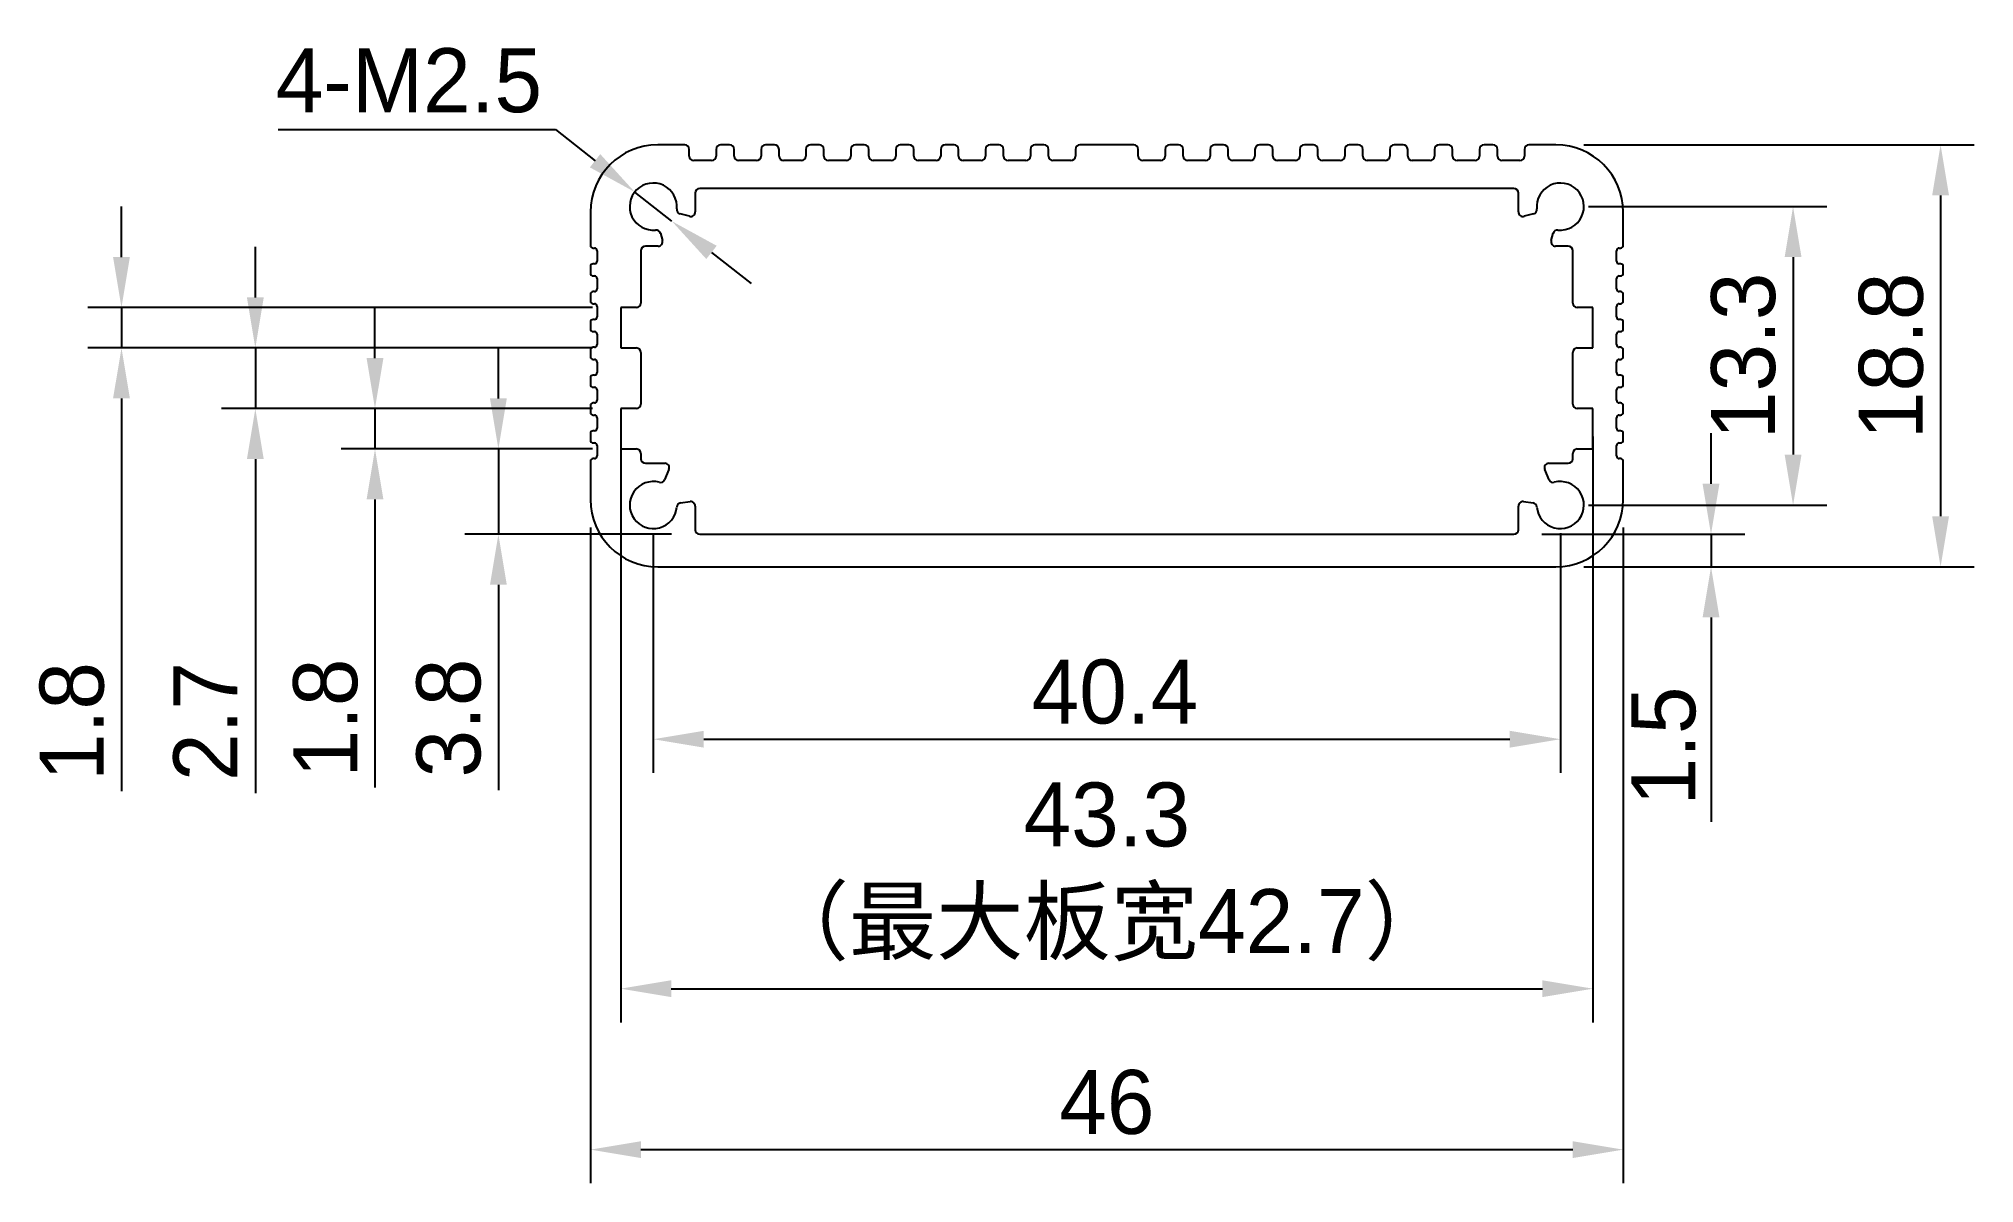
# Model space of a CAD drawing. Header units: millimetres. Extents: x 17145.9 to 17232.1, y -3016.6 to -2965.6.
import ezdxf

# ---------------------------------------------------------------- set-up
doc = ezdxf.new("R2010")
doc.units = ezdxf.units.MM
doc.header["$LTSCALE"] = 0.5
doc.header["$PDMODE"] = 35
for name, color, linetype, lineweight in [('字母颜色', 30, 'Continuous', 25), ('标注线', 7, 'Continuous', 13), ('粗实线', 7, 'Continuous', 25)]:
    doc.layers.add(name, color=color, linetype=linetype, lineweight=lineweight)
doc.styles.get("Standard").update_dxf_attribs({"font": ''})
doc.styles.get('Standard').set_extended_font_data('思源黑体 Normal')
doc.dimstyles.new('1比1 文字2.85', dxfattribs={"dimtxt": 2.85, "dimasz": 2.25, "dimexe": 1.5, "dimexo": 1.25, "dimgap": 0.7, "dimtad": 1, "dimdec": 1, "dimdsep": 46, "dimtxsty": 'Standard', "dimcen": 1.8, "dimadec": 0, "dimazin": 0, "dimtfac": 1, "dimtdec": 1, "dimtmove": 0, "dimatfit": 3, "dimfxl": 1, "dimarcsym": 0})
doc.dimstyles.new('1比1 文字2.85直径', dxfattribs={"dimtxt": 2.85, "dimasz": 2.25, "dimexe": 1.5, "dimexo": 1.25, "dimgap": 0.7, "dimtad": 1, "dimtih": 1, "dimtoh": 1, "dimdec": 1, "dimdsep": 46, "dimtxsty": 'Standard', "dimcen": 1.8, "dimadec": 0, "dimazin": 0, "dimtfac": 1, "dimtdec": 1, "dimtmove": 0, "dimatfit": 3, "dimfxl": 1, "dimarcsym": 0})

# ---------------------------------------------------------------- blocks, each defined once
blk = doc.blocks.new('*D81')
at = {"layer": 'Defpoints', "color": 0, "ltscale": 0.1}
for p in [(17170.431, -2986.094), (17216.431, -2986.094), (17216.431, -3015.059)]:
    blk.add_point(p, dxfattribs=at)
at = {"layer": '标注线', "color": 0, "lineweight": -2, "ltscale": 0.1}
for p, q in [((17170.431, -2987.344), (17170.431, -3016.559)), ((17216.431, -2987.344), (17216.431, -3016.559)), ((17172.681, -3015.059), (17214.181, -3015.059))]:
    blk.add_line(p, q, dxfattribs=at)
at = {"layer": '标注线', "color": 0, "ltscale": 0.1}
for points in [[(17172.681, -3014.684), (17172.681, -3015.434), (17170.431, -3015.059)], [(17214.181, -3014.684), (17214.181, -3015.434), (17216.431, -3015.059)]]:
    blk.add_solid(points, dxfattribs=at)
at = {"layer": '标注线', "color": 0, "ltscale": 0.1, "insert": (17193.431, -3011.509), "char_height": 2.85, "attachment_point": 2}
blk.add_mtext('46', dxfattribs=at)
blk = doc.blocks.new('*D82')
at = {"layer": 'Defpoints', "color": 0, "ltscale": 0.1}
for p in [(17173.231, -2986.344), (17213.631, -2986.344), (17213.631, -2996.774)]:
    blk.add_point(p, dxfattribs=at)
at = {"layer": '标注线', "color": 0, "lineweight": -2, "ltscale": 0.1}
for p, q in [((17173.231, -2987.594), (17173.231, -2998.274)), ((17213.631, -2987.594), (17213.631, -2998.274)), ((17175.481, -2996.774), (17211.381, -2996.774))]:
    blk.add_line(p, q, dxfattribs=at)
at = {"layer": '标注线', "color": 0, "ltscale": 0.1}
for points in [[(17175.481, -2996.399), (17175.481, -2997.149), (17173.231, -2996.774)], [(17211.381, -2996.399), (17211.381, -2997.149), (17213.631, -2996.774)]]:
    blk.add_solid(points, dxfattribs=at)
at = {"layer": '标注线', "color": 0, "ltscale": 0.1, "insert": (17193.792, -2993.224), "char_height": 2.85, "attachment_point": 2}
blk.add_mtext('40.4', dxfattribs=at)
blk = doc.blocks.new('*D83')
at = {"layer": 'Defpoints', "color": 0, "ltscale": 0.1}
for p in [(17213.631, -2973.044), (17213.631, -2986.344), (17223.996, -2986.344)]:
    blk.add_point(p, dxfattribs=at)
at = {"layer": '标注线', "color": 0, "lineweight": -2, "ltscale": 0.1}
for p, q in [((17214.881, -2973.044), (17225.496, -2973.044)), ((17223.996, -2975.294), (17223.996, -2984.094)), ((17214.881, -2986.344), (17225.496, -2986.344))]:
    blk.add_line(p, q, dxfattribs=at)
at = {"layer": '标注线', "color": 0, "ltscale": 0.1}
for points in [[(17223.621, -2975.294), (17224.371, -2975.294), (17223.996, -2973.044)], [(17223.621, -2984.094), (17224.371, -2984.094), (17223.996, -2986.344)]]:
    blk.add_solid(points, dxfattribs=at)
at = {"layer": '标注线', "color": 0, "ltscale": 0.1, "insert": (17220.345, -2979.694), "char_height": 2.85, "attachment_point": 2, "rotation": 90}
blk.add_mtext('13.3', dxfattribs=at)
blk = doc.blocks.new('*D84')
at = {"layer": 'Defpoints', "color": 0, "ltscale": 0.1}
for p in [(17213.431, -2970.294), (17213.431, -2989.094), (17230.567, -2989.094)]:
    blk.add_point(p, dxfattribs=at)
at = {"layer": '标注线', "color": 0, "lineweight": -2, "ltscale": 0.1}
for p, q in [((17214.681, -2970.294), (17232.067, -2970.294)), ((17230.567, -2972.544), (17230.567, -2986.844)), ((17214.681, -2989.094), (17232.067, -2989.094))]:
    blk.add_line(p, q, dxfattribs=at)
at = {"layer": '标注线', "color": 0, "ltscale": 0.1}
for points in [[(17230.192, -2972.544), (17230.942, -2972.544), (17230.567, -2970.294)], [(17230.192, -2986.844), (17230.942, -2986.844), (17230.567, -2989.094)]]:
    blk.add_solid(points, dxfattribs=at)
at = {"layer": '标注线', "color": 0, "ltscale": 0.1, "insert": (17226.924, -2979.694), "char_height": 2.85, "attachment_point": 2, "rotation": 90}
blk.add_mtext('18.8', dxfattribs=at)
blk = doc.blocks.new('*D85')
at = {"layer": 'Defpoints', "color": 0, "ltscale": 0.1}
for p in [(17171.781, -2977.544), (17149.545, -2979.344), (17171.781, -2979.344)]:
    blk.add_point(p, dxfattribs=at)
at = {"layer": '标注线', "color": 0, "lineweight": -2, "ltscale": 0.1}
for p, q in [((17149.545, -2975.294), (17149.545, -2973.044)), ((17170.531, -2977.544), (17148.045, -2977.544)), ((17149.545, -2977.544), (17149.545, -2979.344)), ((17170.531, -2979.344), (17148.045, -2979.344)), ((17149.545, -2981.594), (17149.545, -2999.085))]:
    blk.add_line(p, q, dxfattribs=at)
at = {"layer": '标注线', "color": 0, "ltscale": 0.1}
for points in [[(17149.17, -2975.294), (17149.92, -2975.294), (17149.545, -2977.544)], [(17149.17, -2981.594), (17149.92, -2981.594), (17149.545, -2979.344)]]:
    blk.add_solid(points, dxfattribs=at)
at = {"layer": '标注线', "color": 0, "ltscale": 0.1, "insert": (17145.901, -2995.985), "char_height": 2.85, "attachment_point": 2, "rotation": 90}
blk.add_mtext('1.8', dxfattribs=at)
blk = doc.blocks.new('*D86')
at = {"layer": 'Defpoints', "color": 0, "ltscale": 0.1}
for p in [(17171.781, -2982.044), (17160.836, -2983.844), (17171.781, -2983.844)]:
    blk.add_point(p, dxfattribs=at)
at = {"layer": '标注线', "color": 0, "lineweight": -2, "ltscale": 0.1}
for p, q in [((17160.836, -2979.794), (17160.836, -2977.544)), ((17170.531, -2982.044), (17159.336, -2982.044)), ((17160.836, -2982.044), (17160.836, -2983.844)), ((17170.531, -2983.844), (17159.336, -2983.844)), ((17160.836, -2986.094), (17160.836, -2998.93))]:
    blk.add_line(p, q, dxfattribs=at)
at = {"layer": '标注线', "color": 0, "ltscale": 0.1}
for points in [[(17160.461, -2979.794), (17161.211, -2979.794), (17160.836, -2982.044)], [(17160.461, -2986.094), (17161.211, -2986.094), (17160.836, -2983.844)]]:
    blk.add_solid(points, dxfattribs=at)
at = {"layer": '标注线', "color": 0, "ltscale": 0.1, "insert": (17157.193, -2995.83), "char_height": 2.85, "attachment_point": 2, "rotation": 90}
blk.add_mtext('1.8', dxfattribs=at)
blk = doc.blocks.new('*D87')
at = {"layer": 'Defpoints', "color": 0, "ltscale": 0.1}
for p in [(17171.781, -2979.344), (17155.507, -2982.044), (17171.781, -2982.044)]:
    blk.add_point(p, dxfattribs=at)
at = {"layer": '标注线', "color": 0, "lineweight": -2, "ltscale": 0.1}
for p, q in [((17155.507, -2977.094), (17155.507, -2974.844)), ((17170.531, -2979.344), (17154.007, -2979.344)), ((17155.507, -2979.344), (17155.507, -2982.044)), ((17170.531, -2982.044), (17154.007, -2982.044)), ((17155.507, -2984.294), (17155.507, -2999.179))]:
    blk.add_line(p, q, dxfattribs=at)
at = {"layer": '标注线', "color": 0, "ltscale": 0.1}
for points in [[(17155.132, -2977.094), (17155.882, -2977.094), (17155.507, -2979.344)], [(17155.132, -2984.294), (17155.882, -2984.294), (17155.507, -2982.044)]]:
    blk.add_solid(points, dxfattribs=at)
at = {"layer": '标注线', "color": 0, "ltscale": 0.1, "insert": (17151.856, -2995.985), "char_height": 2.85, "attachment_point": 2, "rotation": 90}
blk.add_mtext('2.7', dxfattribs=at)
blk = doc.blocks.new('*D88')
at = {"layer": 'Defpoints', "color": 0, "ltscale": 0.1}
for p in [(17211.563, -2987.644), (17213.431, -2989.094), (17220.341, -2989.094)]:
    blk.add_point(p, dxfattribs=at)
at = {"layer": '标注线', "color": 0, "lineweight": -2, "ltscale": 0.1}
for p, q in [((17220.341, -2985.394), (17220.341, -2983.144)), ((17212.813, -2987.644), (17221.841, -2987.644)), ((17220.341, -2987.644), (17220.341, -2989.094)), ((17214.681, -2989.094), (17221.841, -2989.094)), ((17220.341, -2991.344), (17220.341, -3000.46))]:
    blk.add_line(p, q, dxfattribs=at)
at = {"layer": '标注线', "color": 0, "ltscale": 0.1}
for points in [[(17219.966, -2985.394), (17220.716, -2985.394), (17220.341, -2987.644)], [(17219.966, -2991.344), (17220.716, -2991.344), (17220.341, -2989.094)]]:
    blk.add_solid(points, dxfattribs=at)
at = {"layer": '标注线', "color": 0, "ltscale": 0.1, "insert": (17216.791, -2997.076), "char_height": 2.85, "attachment_point": 2, "rotation": 90}
blk.add_mtext('1.5', dxfattribs=at)
blk = doc.blocks.new('*D89')
at = {"layer": 'Defpoints', "color": 0, "ltscale": 0.1}
for p in [(17171.781, -2982.044), (17215.081, -2982.044), (17215.081, -3007.888)]:
    blk.add_point(p, dxfattribs=at)
at = {"layer": '字母颜色', "color": 0, "lineweight": -2, "ltscale": 0.1}
for p, q in [((17171.781, -2983.294), (17171.781, -3009.388)), ((17215.081, -2983.294), (17215.081, -3009.388)), ((17174.031, -3007.888), (17212.831, -3007.888))]:
    blk.add_line(p, q, dxfattribs=at)
at = {"layer": '字母颜色', "color": 0, "ltscale": 0.1}
for points in [[(17174.031, -3007.513), (17174.031, -3008.263), (17171.781, -3007.888)], [(17212.831, -3007.513), (17212.831, -3008.263), (17215.081, -3007.888)]]:
    blk.add_solid(points, dxfattribs=at)
at = {"layer": '字母颜色', "color": 0, "ltscale": 0.1, "insert": (17193.431, -2998.701), "char_height": 2.85, "attachment_point": 2}
blk.add_mtext('43.3\\P（最大板宽42.7）', dxfattribs=at)
blk = doc.blocks.new('*D90')
at = {"layer": 'Defpoints', "color": 0, "ltscale": 0.1}
for p in [(17166.332, -2983.844), (17171.781, -2983.844), (17175.299, -2987.644)]:
    blk.add_point(p, dxfattribs=at)
at = {"layer": '标注线', "color": 0, "lineweight": -2, "ltscale": 0.1}
for p, q in [((17166.332, -2981.594), (17166.332, -2979.344)), ((17170.531, -2983.844), (17164.832, -2983.844)), ((17166.332, -2983.844), (17166.332, -2987.644)), ((17174.049, -2987.644), (17164.832, -2987.644)), ((17166.332, -2989.894), (17166.332, -2999.045))]:
    blk.add_line(p, q, dxfattribs=at)
at = {"layer": '标注线', "color": 0, "ltscale": 0.1}
for points in [[(17165.957, -2981.594), (17166.707, -2981.594), (17166.332, -2983.844)], [(17165.957, -2989.894), (17166.707, -2989.894), (17166.332, -2987.644)]]:
    blk.add_solid(points, dxfattribs=at)
at = {"layer": '标注线', "color": 0, "ltscale": 0.1, "insert": (17162.681, -2995.83), "char_height": 2.85, "attachment_point": 2, "rotation": 90}
blk.add_mtext('3.8', dxfattribs=at)
blk = doc.blocks.new('*D91')
at = {"layer": 'Defpoints', "color": 0, "ltscale": 0.1}
for p in [(17172.406, -2972.395), (17174.056, -2973.694)]:
    blk.add_point(p, dxfattribs=at)
at = {"layer": '标注线', "color": 0, "lineweight": -2, "ltscale": 0.1}
for p, q in [((17156.525, -2969.611), (17168.871, -2969.611)), ((17168.871, -2969.611), (17170.638, -2971.003)), ((17174.056, -2973.694), (17172.406, -2972.395)), ((17175.824, -2975.086), (17177.591, -2976.478))]:
    blk.add_line(p, q, dxfattribs=at)
at = {"layer": '标注线', "color": 0, "ltscale": 0.1}
for points in [[(17170.87, -2970.708), (17170.406, -2971.297), (17172.406, -2972.395)], [(17176.056, -2974.791), (17175.592, -2975.381), (17174.056, -2973.694)]]:
    blk.add_solid(points, dxfattribs=at)
at = {"layer": '标注线', "color": 0, "ltscale": 0.1, "insert": (17162.348, -2967.435), "char_height": 2.85, "attachment_point": 5}
blk.add_mtext('4-M2.5', dxfattribs=at)

msp = doc.modelspace()

# ---------------------------------------------------------------- linework, layer by layer
at = {"layer": '粗实线'}
for p, q in [((17174.631, -2970.294), (17173.431, -2970.294)), ((17174.831, -2970.794), (17174.831, -2970.494)), ((17176.031, -2970.494), (17176.031, -2970.794)), ((17176.631, -2970.294), (17176.231, -2970.294)), ((17176.831, -2970.794), (17176.831, -2970.494)), ((17178.031, -2970.494), (17178.031, -2970.794)), ((17178.631, -2970.294), (17178.231, -2970.294)), ((17178.831, -2970.794), (17178.831, -2970.494)), ((17180.031, -2970.494), (17180.031, -2970.794)), ((17180.631, -2970.294), (17180.231, -2970.294)), ((17180.831, -2970.794), (17180.831, -2970.494)), ((17182.031, -2970.494), (17182.031, -2970.794)), ((17182.631, -2970.294), (17182.231, -2970.294)), ((17182.831, -2970.794), (17182.831, -2970.494)), ((17184.031, -2970.494), (17184.031, -2970.794)), ((17184.631, -2970.294), (17184.231, -2970.294)), ((17184.831, -2970.794), (17184.831, -2970.494)), ((17186.031, -2970.494), (17186.031, -2970.794)), ((17186.631, -2970.294), (17186.231, -2970.294)), ((17186.831, -2970.794), (17186.831, -2970.494)), ((17188.031, -2970.494), (17188.031, -2970.794)), ((17188.631, -2970.294), (17188.231, -2970.294)), ((17188.831, -2970.794), (17188.831, -2970.494)), ((17190.031, -2970.494), (17190.031, -2970.794)), ((17190.631, -2970.294), (17190.231, -2970.294)), ((17190.831, -2970.794), (17190.831, -2970.494)), ((17192.031, -2970.494), (17192.031, -2970.794)), ((17194.631, -2970.294), (17192.231, -2970.294)), ((17194.831, -2970.794), (17194.831, -2970.494)), ((17196.031, -2970.494), (17196.031, -2970.794)), ((17196.631, -2970.294), (17196.231, -2970.294)), ((17196.831, -2970.794), (17196.831, -2970.494)), ((17198.031, -2970.494), (17198.031, -2970.794)), ((17198.631, -2970.294), (17198.231, -2970.294)), ((17198.831, -2970.794), (17198.831, -2970.494)), ((17200.031, -2970.494), (17200.031, -2970.794)), ((17200.631, -2970.294), (17200.231, -2970.294)), ((17200.831, -2970.794), (17200.831, -2970.494)), ((17202.031, -2970.494), (17202.031, -2970.794)), ((17202.631, -2970.294), (17202.231, -2970.294)), ((17202.831, -2970.794), (17202.831, -2970.494)), ((17204.031, -2970.494), (17204.031, -2970.794)), ((17204.631, -2970.294), (17204.231, -2970.294)), ((17204.831, -2970.794), (17204.831, -2970.494)), ((17206.031, -2970.494), (17206.031, -2970.794)), ((17206.631, -2970.294), (17206.231, -2970.294)), ((17206.831, -2970.794), (17206.831, -2970.494)), ((17208.031, -2970.494), (17208.031, -2970.794)), ((17208.631, -2970.294), (17208.231, -2970.294)), ((17208.831, -2970.794), (17208.831, -2970.494)), ((17210.031, -2970.494), (17210.031, -2970.794)), ((17210.631, -2970.294), (17210.231, -2970.294)), ((17210.831, -2970.794), (17210.831, -2970.494)), ((17212.031, -2970.494), (17212.031, -2970.794)), ((17213.431, -2970.294), (17212.231, -2970.294)), ((17175.831, -2970.994), (17175.031, -2970.994)), ((17177.831, -2970.994), (17177.031, -2970.994)), ((17179.831, -2970.994), (17179.031, -2970.994)), ((17181.831, -2970.994), (17181.031, -2970.994)), ((17183.831, -2970.994), (17183.031, -2970.994)), ((17185.831, -2970.994), (17185.031, -2970.994)), ((17187.831, -2970.994), (17187.031, -2970.994)), ((17189.831, -2970.994), (17189.031, -2970.994)), ((17191.831, -2970.994), (17191.031, -2970.994)), ((17195.831, -2970.994), (17195.031, -2970.994)), ((17197.831, -2970.994), (17197.031, -2970.994)), ((17199.831, -2970.994), (17199.031, -2970.994)), ((17201.831, -2970.994), (17201.031, -2970.994)), ((17203.831, -2970.994), (17203.031, -2970.994)), ((17205.831, -2970.994), (17205.031, -2970.994)), ((17207.831, -2970.994), (17207.031, -2970.994)), ((17209.831, -2970.994), (17209.031, -2970.994)), ((17211.831, -2970.994), (17211.031, -2970.994)), ((17175.099, -2972.444), (17175.099, -2973.284)), ((17211.563, -2972.244), (17175.299, -2972.244)), ((17211.763, -2973.284), (17211.763, -2972.444)), ((17170.431, -2973.294), (17170.431, -2974.774)), ((17216.431, -2974.774), (17216.431, -2973.294)), ((17174.847, -2973.477), (17174.423, -2973.364)), ((17212.439, -2973.364), (17212.015, -2973.477)), ((17170.551, -2974.894), (17170.611, -2974.894)), ((17170.731, -2975.014), (17170.731, -2975.474)), ((17172.681, -2975.012), (17172.681, -2977.344)), ((17173.444, -2974.812), (17172.881, -2974.812)), ((17173.55, -2974.236), (17173.637, -2974.56)), ((17213.225, -2974.56), (17213.312, -2974.236)), ((17213.981, -2974.812), (17213.418, -2974.812)), ((17214.181, -2977.344), (17214.181, -2975.012)), ((17216.131, -2975.474), (17216.131, -2975.014)), ((17216.251, -2974.894), (17216.311, -2974.894)), ((17170.431, -2975.714), (17170.431, -2976.014)), ((17170.611, -2975.594), (17170.551, -2975.594)), ((17216.311, -2975.594), (17216.251, -2975.594)), ((17216.431, -2976.014), (17216.431, -2975.714)), ((17170.551, -2976.134), (17170.611, -2976.134)), ((17170.731, -2976.254), (17170.731, -2976.714)), ((17216.131, -2976.714), (17216.131, -2976.254)), ((17216.251, -2976.134), (17216.311, -2976.134)), ((17170.431, -2976.954), (17170.431, -2977.254)), ((17170.611, -2976.834), (17170.551, -2976.834)), ((17170.551, -2977.374), (17170.611, -2977.374)), ((17170.731, -2977.494), (17170.731, -2977.954)), ((17172.481, -2977.544), (17171.781, -2977.544)), ((17171.781, -2977.544), (17171.781, -2979.344)), ((17215.081, -2977.544), (17214.381, -2977.544)), ((17215.081, -2979.344), (17215.081, -2977.544)), ((17216.131, -2977.954), (17216.131, -2977.494)), ((17216.311, -2976.834), (17216.251, -2976.834)), ((17216.251, -2977.374), (17216.311, -2977.374)), ((17216.431, -2977.254), (17216.431, -2976.954)), ((17170.431, -2978.194), (17170.431, -2978.494)), ((17170.611, -2978.074), (17170.551, -2978.074)), ((17216.311, -2978.074), (17216.251, -2978.074)), ((17216.431, -2978.494), (17216.431, -2978.194)), ((17170.551, -2978.614), (17170.611, -2978.614)), ((17170.611, -2979.314), (17170.551, -2979.314)), ((17170.731, -2978.734), (17170.731, -2979.194)), ((17171.781, -2979.344), (17172.481, -2979.344)), ((17214.381, -2979.344), (17215.081, -2979.344)), ((17216.131, -2979.194), (17216.131, -2978.734)), ((17216.251, -2978.614), (17216.311, -2978.614)), ((17216.311, -2979.314), (17216.251, -2979.314)), ((17170.431, -2979.434), (17170.431, -2979.734)), ((17170.551, -2979.854), (17170.611, -2979.854)), ((17170.731, -2979.974), (17170.731, -2980.434)), ((17172.681, -2979.544), (17172.681, -2981.844)), ((17214.181, -2981.844), (17214.181, -2979.544)), ((17216.131, -2980.434), (17216.131, -2979.974)), ((17216.251, -2979.854), (17216.311, -2979.854)), ((17216.431, -2979.734), (17216.431, -2979.434)), ((17170.431, -2980.674), (17170.431, -2980.974)), ((17170.611, -2980.554), (17170.551, -2980.554)), ((17170.551, -2981.094), (17170.611, -2981.094)), ((17216.311, -2980.554), (17216.251, -2980.554)), ((17216.251, -2981.094), (17216.311, -2981.094)), ((17216.431, -2980.974), (17216.431, -2980.674)), ((17170.431, -2981.914), (17170.431, -2982.214)), ((17170.611, -2981.794), (17170.551, -2981.794)), ((17170.731, -2981.214), (17170.731, -2981.674)), ((17216.131, -2981.674), (17216.131, -2981.214)), ((17216.311, -2981.794), (17216.251, -2981.794)), ((17216.431, -2982.214), (17216.431, -2981.914)), ((17170.551, -2982.334), (17170.611, -2982.334)), ((17170.731, -2982.454), (17170.731, -2982.914)), ((17172.481, -2982.044), (17171.781, -2982.044)), ((17171.781, -2982.044), (17171.781, -2983.844)), ((17215.081, -2982.044), (17214.381, -2982.044)), ((17215.081, -2983.844), (17215.081, -2982.044)), ((17216.131, -2982.914), (17216.131, -2982.454)), ((17216.251, -2982.334), (17216.311, -2982.334)), ((17170.431, -2983.154), (17170.431, -2983.454)), ((17170.611, -2983.034), (17170.551, -2983.034)), ((17170.551, -2983.574), (17170.611, -2983.574)), ((17216.311, -2983.034), (17216.251, -2983.034)), ((17216.251, -2983.574), (17216.311, -2983.574)), ((17216.431, -2983.454), (17216.431, -2983.154)), ((17170.431, -2984.394), (17170.431, -2986.094)), ((17170.611, -2984.274), (17170.551, -2984.274)), ((17170.731, -2983.694), (17170.731, -2984.154)), ((17171.781, -2983.844), (17172.481, -2983.844)), ((17172.681, -2984.044), (17172.681, -2984.277)), ((17172.881, -2984.477), (17173.745, -2984.477)), ((17213.117, -2984.477), (17213.981, -2984.477)), ((17214.181, -2984.277), (17214.181, -2984.044)), ((17214.381, -2983.844), (17215.081, -2983.844)), ((17216.131, -2984.154), (17216.131, -2983.694)), ((17216.311, -2984.274), (17216.251, -2984.274)), ((17216.431, -2986.094), (17216.431, -2984.394)), ((17173.929, -2984.755), (17173.734, -2985.214)), ((17213.128, -2985.214), (17212.933, -2984.755)), ((17174.449, -2986.248), (17174.871, -2986.189)), ((17211.991, -2986.189), (17212.413, -2986.248)), ((17175.099, -2986.387), (17175.099, -2987.444)), ((17211.763, -2987.444), (17211.763, -2986.387)), ((17175.299, -2987.644), (17211.563, -2987.644)), ((17173.431, -2989.094), (17213.431, -2989.094))]:
    msp.add_line(p, q, dxfattribs=at)
for centre, radius, start, end in [((17173.431, -2973.294), 3, 90, 180), ((17174.631, -2970.494), 0.2, 0, 90), ((17176.231, -2970.494), 0.2, 90, 180), ((17176.631, -2970.494), 0.2, 0, 90), ((17178.231, -2970.494), 0.2, 90, 180), ((17178.631, -2970.494), 0.2, 0, 90), ((17180.231, -2970.494), 0.2, 90, 180), ((17180.631, -2970.494), 0.2, 0, 90), ((17182.231, -2970.494), 0.2, 90, 180), ((17182.631, -2970.494), 0.2, 0, 90), ((17184.231, -2970.494), 0.2, 90, 180), ((17184.631, -2970.494), 0.2, 0, 90), ((17186.231, -2970.494), 0.2, 90, 180), ((17186.631, -2970.494), 0.2, 0, 90), ((17188.231, -2970.494), 0.2, 90, 180), ((17188.631, -2970.494), 0.2, 0, 90), ((17190.231, -2970.494), 0.2, 90, 180), ((17190.631, -2970.494), 0.2, 0, 90), ((17192.231, -2970.494), 0.2, 90, 180), ((17194.631, -2970.494), 0.2, 0, 90), ((17196.231, -2970.494), 0.2, 90, 180), ((17196.631, -2970.494), 0.2, 0, 90), ((17198.231, -2970.494), 0.2, 90, 180), ((17198.631, -2970.494), 0.2, 0, 90), ((17200.231, -2970.494), 0.2, 90, 180), ((17200.631, -2970.494), 0.2, 0, 90), ((17202.231, -2970.494), 0.2, 90, 180), ((17202.631, -2970.494), 0.2, 0, 90), ((17204.231, -2970.494), 0.2, 90, 180), ((17204.631, -2970.494), 0.2, 0, 90), ((17206.231, -2970.494), 0.2, 90, 180), ((17206.631, -2970.494), 0.2, 0, 90), ((17208.231, -2970.494), 0.2, 90, 180), ((17208.631, -2970.494), 0.2, 0, 90), ((17210.231, -2970.494), 0.2, 90, 180), ((17210.631, -2970.494), 0.2, 0, 90), ((17212.231, -2970.494), 0.2, 90, 180), ((17213.431, -2973.294), 3, 0, 90), ((17175.031, -2970.794), 0.2, 180, 270), ((17175.831, -2970.794), 0.2, 270, 0), ((17177.031, -2970.794), 0.2, 180, 270), ((17177.831, -2970.794), 0.2, 270, 0), ((17179.031, -2970.794), 0.2, 180, 270), ((17179.831, -2970.794), 0.2, 270, 0), ((17181.031, -2970.794), 0.2, 180, 270), ((17181.831, -2970.794), 0.2, 270, 0), ((17183.031, -2970.794), 0.2, 180, 270), ((17183.831, -2970.794), 0.2, 270, 0), ((17185.031, -2970.794), 0.2, 180, 270), ((17185.831, -2970.794), 0.2, 270, 0), ((17187.031, -2970.794), 0.2, 180, 270), ((17187.831, -2970.794), 0.2, 270, 0), ((17189.031, -2970.794), 0.2, 180, 270), ((17189.831, -2970.794), 0.2, 270, 0), ((17191.031, -2970.794), 0.2, 180, 270), ((17191.831, -2970.794), 0.2, 270, 0), ((17195.031, -2970.794), 0.2, 180, 270), ((17195.831, -2970.794), 0.2, 270, 0), ((17197.031, -2970.794), 0.2, 180, 270), ((17197.831, -2970.794), 0.2, 270, 0), ((17199.031, -2970.794), 0.2, 180, 270), ((17199.831, -2970.794), 0.2, 270, 0), ((17201.031, -2970.794), 0.2, 180, 270), ((17201.831, -2970.794), 0.2, 270, 0), ((17203.031, -2970.794), 0.2, 180, 270), ((17203.831, -2970.794), 0.2, 270, 0), ((17205.031, -2970.794), 0.2, 180, 270), ((17205.831, -2970.794), 0.2, 270, 0), ((17207.031, -2970.794), 0.2, 180, 270), ((17207.831, -2970.794), 0.2, 270, 0), ((17209.031, -2970.794), 0.2, 180, 270), ((17209.831, -2970.794), 0.2, 270, 0), ((17211.031, -2970.794), 0.2, 180, 270), ((17211.831, -2970.794), 0.2, 270, 0), ((17173.231, -2973.044), 1.05, 354.2069, 275.7931), ((17175.299, -2972.444), 0.2, 90, 180), ((17211.563, -2972.444), 0.2, 0, 90), ((17213.631, -2973.044), 1.05, 264.2069, 185.7931), ((17174.475, -2973.17), 0.2, 174.2069, 255), ((17174.899, -2973.284), 0.2, 255, 0), ((17211.963, -2973.284), 0.2, 180, 285), ((17212.387, -2973.17), 0.2, 285, 5.7931), ((17173.357, -2974.288), 0.2, 15, 95.7931), ((17213.505, -2974.288), 0.2, 84.2069, 165), ((17170.551, -2974.774), 0.12, 180, 270), ((17170.611, -2975.014), 0.12, 0, 90), ((17172.881, -2975.012), 0.2, 90, 180), ((17173.444, -2974.612), 0.2, 270, 15), ((17213.418, -2974.612), 0.2, 165, 270), ((17213.981, -2975.012), 0.2, 0, 90), ((17216.251, -2975.014), 0.12, 90, 180), ((17216.311, -2974.774), 0.12, 270, 0), ((17170.551, -2975.714), 0.12, 90, 180), ((17170.611, -2975.474), 0.12, 270, 0), ((17216.251, -2975.474), 0.12, 180, 270), ((17216.311, -2975.714), 0.12, 0, 90), ((17170.551, -2976.014), 0.12, 180, 270), ((17170.611, -2976.254), 0.12, 0, 90), ((17170.611, -2976.714), 0.12, 270, 0), ((17216.251, -2976.254), 0.12, 90, 180), ((17216.251, -2976.714), 0.12, 180, 270), ((17216.311, -2976.014), 0.12, 270, 0), ((17170.551, -2976.954), 0.12, 90, 180), ((17170.551, -2977.254), 0.12, 180, 270), ((17170.611, -2977.494), 0.12, 0, 90), ((17172.481, -2977.344), 0.2, 270, 0), ((17214.381, -2977.344), 0.2, 180, 270), ((17216.251, -2977.494), 0.12, 90, 180), ((17216.311, -2976.954), 0.12, 0, 90), ((17216.311, -2977.254), 0.12, 270, 0), ((17170.551, -2978.194), 0.12, 90, 180), ((17170.551, -2978.494), 0.12, 180, 270), ((17170.611, -2977.954), 0.12, 270, 0), ((17216.251, -2977.954), 0.12, 180, 270), ((17216.311, -2978.194), 0.12, 0, 90), ((17216.311, -2978.494), 0.12, 270, 0), ((17170.551, -2979.434), 0.12, 90, 180), ((17170.611, -2978.734), 0.12, 0, 90), ((17170.611, -2979.194), 0.12, 270, 0), ((17172.481, -2979.544), 0.2, 0, 90), ((17214.381, -2979.544), 0.2, 90, 180), ((17216.251, -2978.734), 0.12, 90, 180), ((17216.251, -2979.194), 0.12, 180, 270), ((17216.311, -2979.434), 0.12, 0, 90), ((17170.551, -2979.734), 0.12, 180, 270), ((17170.611, -2979.974), 0.12, 0, 90), ((17216.251, -2979.974), 0.12, 90, 180), ((17216.311, -2979.734), 0.12, 270, 0), ((17170.551, -2980.674), 0.12, 90, 180), ((17170.551, -2980.974), 0.12, 180, 270), ((17170.611, -2980.434), 0.12, 270, 0), ((17170.611, -2981.214), 0.12, 0, 90), ((17216.251, -2980.434), 0.12, 180, 270), ((17216.251, -2981.214), 0.12, 90, 180), ((17216.311, -2980.674), 0.12, 0, 90), ((17216.311, -2980.974), 0.12, 270, 0), ((17170.551, -2981.914), 0.12, 90, 180), ((17170.611, -2981.674), 0.12, 270, 0), ((17172.481, -2981.844), 0.2, 270, 0), ((17214.381, -2981.844), 0.2, 180, 270), ((17216.251, -2981.674), 0.12, 180, 270), ((17216.311, -2981.914), 0.12, 0, 90), ((17170.551, -2982.214), 0.12, 180, 270), ((17170.611, -2982.454), 0.12, 0, 90), ((17216.251, -2982.454), 0.12, 90, 180), ((17216.311, -2982.214), 0.12, 270, 0), ((17170.551, -2983.154), 0.12, 90, 180), ((17170.551, -2983.454), 0.12, 180, 270), ((17170.611, -2982.914), 0.12, 270, 0), ((17170.611, -2983.694), 0.12, 0, 90), ((17216.251, -2982.914), 0.12, 180, 270), ((17216.251, -2983.694), 0.12, 90, 180), ((17216.311, -2983.154), 0.12, 0, 90), ((17216.311, -2983.454), 0.12, 270, 0), ((17170.551, -2984.394), 0.12, 90, 180), ((17170.611, -2984.154), 0.12, 270, 0), ((17172.481, -2984.044), 0.2, 0, 90), ((17172.881, -2984.277), 0.2, 180, 270), ((17173.745, -2984.677), 0.2, 337, 90), ((17213.117, -2984.677), 0.2, 90, 203), ((17213.981, -2984.277), 0.2, 270, 0), ((17214.381, -2984.044), 0.2, 90, 180), ((17216.251, -2984.154), 0.12, 180, 270), ((17216.311, -2984.394), 0.12, 0, 90), ((17173.231, -2986.344), 1.05, 75.21236, 355.33588), ((17173.55, -2985.136), 0.2, 255.21236, 337), ((17213.631, -2986.344), 1.05, 184.66412, 104.78764), ((17213.312, -2985.136), 0.2, 203, 284.78764), ((17173.431, -2986.094), 3, 180, 270), ((17174.477, -2986.446), 0.2, 98, 175.33588), ((17174.899, -2986.387), 0.2, 0, 98), ((17211.963, -2986.387), 0.2, 82, 180), ((17212.385, -2986.446), 0.2, 4.66412, 82), ((17213.431, -2986.094), 3, 270, 0), ((17175.299, -2987.444), 0.2, 180, 270), ((17211.563, -2987.444), 0.2, 270, 0)]:
    msp.add_arc(centre, radius, start, end, dxfattribs=at)

# ---------------------------------------------------------------- dimensions: what is measured, and where the dimension line sits
at = {"layer": '字母颜色', "ltscale": 0.1}
dim = msp.add_linear_dim(base=(17215.081, -3007.888), p1=(17171.781, -2982.044), p2=(17215.081, -2982.044), text='<>\\P（最大板宽42.7）', dimstyle='1比1 文字2.85', dxfattribs=at)
dim.commit()
dim.dimension.update_dxf_attribs({"geometry": '*D89', "text_midpoint": (17193.431, -3007.888), "dimtype": 160})
at = {"layer": '标注线', "ltscale": 0.1}
dim = msp.add_diameter_dim_2p(p1=(17174.056, -2973.694), p2=(17172.406, -2972.395), text='4-M2.5', dimstyle='1比1 文字2.85直径', dxfattribs=at)
dim.commit()
dim.dimension.update_dxf_attribs({"geometry": '*D91', "text_midpoint": (17162.348, -2967.435)})
for base, p1, p2, picture, middle in [((17230.567, -2989.094), (17213.431, -2970.294), (17213.431, -2989.094), '*D84', (17230.567, -2979.694)), ((17149.545, -2979.344), (17171.781, -2977.544), (17171.781, -2979.344), '*D85', (17149.545, -2995.985)), ((17223.996, -2986.344), (17213.631, -2973.044), (17213.631, -2986.344), '*D83', (17223.996, -2979.694)), ((17155.507, -2982.044), (17171.781, -2979.344), (17171.781, -2982.044), '*D87', (17155.507, -2995.985)), ((17160.836, -2983.844), (17171.781, -2982.044), (17171.781, -2983.844), '*D86', (17160.836, -2995.83)), ((17166.332, -2983.844), (17175.299, -2987.644), (17171.781, -2983.844), '*D90', (17166.332, -2995.83)), ((17220.3414478, -2989.094320415), (17211.563275988, -2987.644320415), (17213.431042941, -2989.094320415), '*D88', (17220.3414478, -2997.076463272))]:
    dim = msp.add_linear_dim(base=base, p1=p1, p2=p2, angle=90, dimstyle='1比1 文字2.85', dxfattribs=at)
    dim.commit()
    dim.dimension.update_dxf_attribs({"geometry": picture, "text_midpoint": middle, "dimtype": 160})
for base, p1, p2, picture, middle in [((17216.431, -3015.059), (17170.431, -2986.094), (17216.431, -2986.094), '*D81', (17193.431, -3015.059)), ((17213.631, -2996.774), (17173.231, -2986.344), (17213.631, -2986.344), '*D82', (17193.792, -2996.774))]:
    dim = msp.add_linear_dim(base=base, p1=p1, p2=p2, dimstyle='1比1 文字2.85', dxfattribs=at)
    dim.commit()
    dim.dimension.update_dxf_attribs({"geometry": picture, "text_midpoint": middle, "dimtype": 160})

doc.saveas('drawing.dxf')
